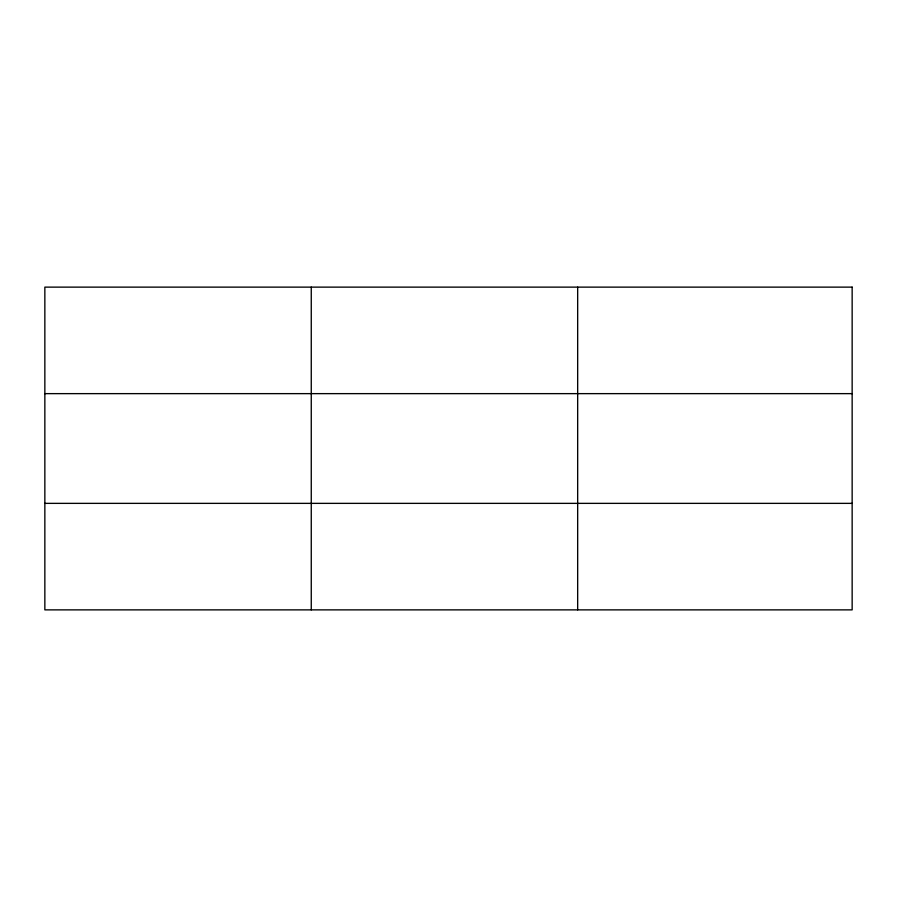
<?xml version="1.0" encoding="UTF-8"?>
<svg xmlns="http://www.w3.org/2000/svg" width="897" height="897" viewBox="0 0 897 897"><rect width="100%" height="100%" fill="white"/><g stroke="black" fill="none" stroke-linecap="round" stroke-linejoin="round"><path stroke-width="1.35" d="M311.259 609.87L311.259 287.13M577.668 609.87L577.668 287.13M44.85 393.637L852.15 393.637M44.85 503.363L852.15 503.363M852.15 287.13L44.85 287.13L44.85 609.87L852.15 609.87L852.15 287.13"/></g></svg>
